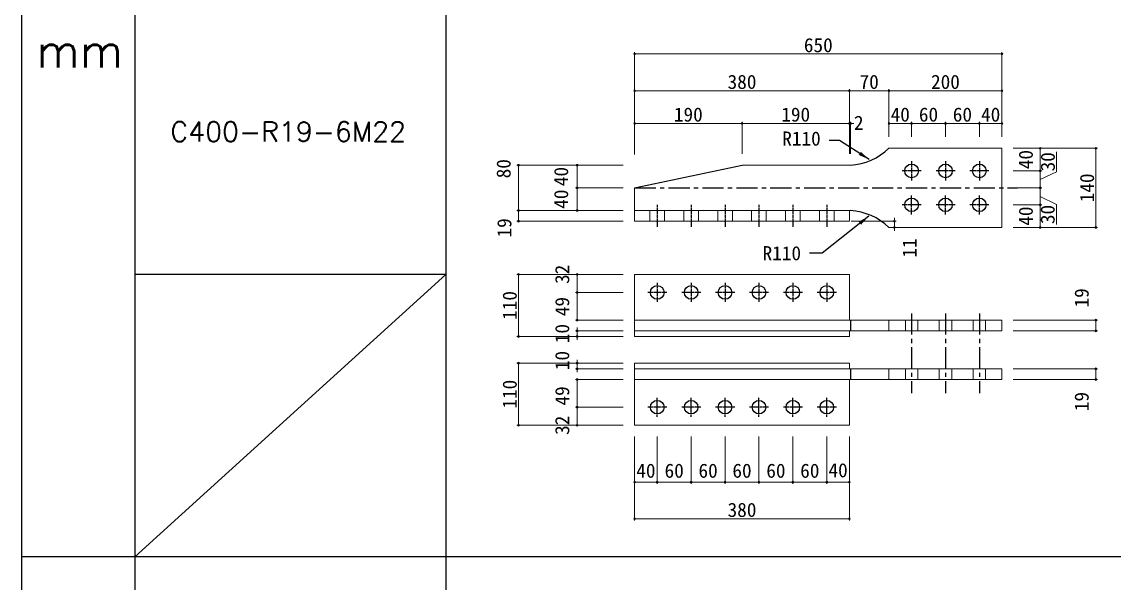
# Model space of a CAD drawing. Header units: millimetres. Extents: x 1755271 to 1764314, y -179109 to -173084.
# Drawn here: x 1758408 to 1760340, y -175968 to -174976 of the extents above; entities that cross this region are included whole.
import ezdxf

# ---------------------------------------------------------------- set-up
doc = ezdxf.new("R2010")
doc.units = ezdxf.units.MM
doc.header["$LTSCALE"] = 3
doc.linetypes.add('CENTER', pattern=[2, 1.25, -0.25, 0.25, -0.25])
doc.layers.get('DEFPOINTS').update_dxf_attribs({"color": 250})
doc.layers.add('01', color=7, linetype='Continuous')
doc.styles.add('KANJI', font='txt.shx', dxfattribs={"bigfont": 'extfont2.shx'})
doc.styles.get("Standard").update_dxf_attribs({"font": 'msgothic.ttc'})
doc.dimstyles.new('コピー ～ 一般寸法-小さめ', dxfattribs={"dimtxt": 25, "dimasz": 3, "dimexe": 3, "dimexo": 3, "dimgap": 3, "dimtad": 1, "dimtxsty": 'Standard', "dimblk": 'ORIGIN', "dimcen": 0, "dimclrd": 256, "dimclre": 256, "dimclrt": 256, "dimadec": 0, "dimazin": 0, "dimtfac": 1, "dimtmove": 1, "dimatfit": 2, "dimfxl": 1, "dimtolj": 2, "dimlwd": 5, "dimlwe": 5, "dimarcsym": 0})
doc.dimstyles.new('コピー(2) - Standard', dxfattribs={"dimtxt": 25, "dimasz": 20, "dimexe": 0.18, "dimexo": 0.0625, "dimgap": 15, "dimtad": 1, "dimdec": 0, "dimzin": 0, "dimdsep": 46, "dimtxsty": 'Standard', "dimblk": 'DOTSMALL', "dimcen": 0.09, "dimadec": 0, "dimazin": 0, "dimtfac": 1, "dimtdec": 0, "dimtofl": 0, "dimtmove": 0, "dimatfit": 3, "dimfxl": 1, "dimtolj": 1, "dimtzin": 0, "dimarcsym": 0})
doc.dimstyles.new('一般寸法-小さめ', dxfattribs={"dimtxt": 25, "dimasz": 3, "dimexe": 3, "dimexo": 3, "dimgap": 3, "dimtad": 1, "dimtxsty": 'Standard', "dimblk": 'ORIGIN', "dimcen": 0, "dimclrd": 256, "dimclre": 256, "dimclrt": 256, "dimadec": 0, "dimazin": 0, "dimtfac": 1, "dimtmove": 2, "dimatfit": 2, "dimfxl": 1, "dimtolj": 2, "dimlwd": 5, "dimlwe": 5, "dimarcsym": 0})

# ---------------------------------------------------------------- blocks, each defined once
blk = doc.blocks.new('_Origin')
at = {"color": 0, "linetype": 'ByBlock', "lineweight": -2}
blk.add_line((0, 0), (-1, 0), dxfattribs=at)
blk.add_circle((0, 0), 0.5, dxfattribs=at)
blk = doc.blocks.new('*D275')
at = {"layer": '01', "lineweight": 5}
for p, q in [((1759491.9, -175209.2), (1759491.9, -175094.4)), ((1759494.9, -175097.4), (1759868.9, -175097.4)), ((1759871.9, -175209.2), (1759871.9, -175094.4))]:
    blk.add_line(p, q, dxfattribs=at)
at = {"layer": 'DEFPOINTS', "color": 0}
for p in [(1759871.9, -175097.4), (1759491.9, -175229.2), (1759871.9, -175229.2)]:
    blk.add_point(p, dxfattribs=at)
at = {"layer": '01', "lineweight": 5, "xscale": 3, "yscale": 3, "zscale": 3, "rotation": 180}
blk.add_blockref('_Origin', (1759491.9, -175097.4), dxfattribs=at)
at = {"layer": '01', "lineweight": 5, "xscale": 3, "yscale": 3, "zscale": 3}
blk.add_blockref('_Origin', (1759871.9, -175097.4), dxfattribs=at)
at = {"layer": '01', "insert": (1759681.9, -175081.9), "char_height": 25, "attachment_point": 5}
blk.add_mtext('\\A2;380', dxfattribs=at)
blk = doc.blocks.new('*D276')
at = {"layer": '01', "lineweight": 5}
for p, q in [((1759771.9, -175709.2), (1759771.9, -175792.7)), ((1759831.9, -175709.2), (1759831.9, -175792.7)), ((1759774.9, -175789.7), (1759828.9, -175789.7))]:
    blk.add_line(p, q, dxfattribs=at)
at = {"layer": 'DEFPOINTS', "color": 0}
for p in [(1759771.9, -175689.2), (1759831.9, -175689.2), (1759831.9, -175789.7)]:
    blk.add_point(p, dxfattribs=at)
at = {"layer": '01', "lineweight": 5, "xscale": 3, "yscale": 3, "zscale": 3, "rotation": 180}
blk.add_blockref('_Origin', (1759771.9, -175789.7), dxfattribs=at)
at = {"layer": '01', "lineweight": 5, "xscale": 3, "yscale": 3, "zscale": 3}
blk.add_blockref('_Origin', (1759831.9, -175789.7), dxfattribs=at)
at = {"layer": '01', "insert": (1759801.9, -175769.7), "char_height": 25, "attachment_point": 5}
blk.add_mtext('\\A2;60', dxfattribs=at)
blk = doc.blocks.new('*D277')
at = {"layer": '01', "lineweight": 5}
for p, q in [((1759871.9, -175209.2), (1759871.9, -175094.4)), ((1759938.9, -175097.4), (1759874.9, -175097.4)), ((1759941.9, -175177.7), (1759941.9, -175094.4))]:
    blk.add_line(p, q, dxfattribs=at)
at = {"layer": 'DEFPOINTS', "color": 0}
for p in [(1759871.9, -175097.4), (1759941.9, -175197.7), (1759871.9, -175229.2)]:
    blk.add_point(p, dxfattribs=at)
at = {"layer": '01', "lineweight": 5, "xscale": 3, "yscale": 3, "zscale": 3, "rotation": 180}
blk.add_blockref('_Origin', (1759871.9, -175097.4), dxfattribs=at)
at = {"layer": '01', "lineweight": 5, "xscale": 3, "yscale": 3, "zscale": 3}
blk.add_blockref('_Origin', (1759941.9, -175097.4), dxfattribs=at)
at = {"layer": '01', "insert": (1759906.9, -175081.9), "char_height": 25, "attachment_point": 5}
blk.add_mtext('\\A2;70', dxfattribs=at)
blk = doc.blocks.new('*D306')
at = {"layer": '01', "lineweight": 5}
for p, q in [((1760161.9, -175503.2), (1760311, -175503.2)), ((1760308, -175519.2), (1760308, -175506.2)), ((1760161.9, -175522.2), (1760311, -175522.2))]:
    blk.add_line(p, q, dxfattribs=at)
at = {"layer": 'DEFPOINTS', "color": 0}
for p in [(1760141.9, -175503.2), (1760308, -175503.2), (1760141.9, -175522.2)]:
    blk.add_point(p, dxfattribs=at)
at = {"layer": '01', "lineweight": 5, "xscale": 3, "yscale": 3, "zscale": 3}
for p, rotation in [((1760308, -175503.2), 90), ((1760308, -175522.2), 270)]:
    blk.add_blockref('_Origin', p, dxfattribs=dict(at, rotation=rotation))
at = {"layer": '01', "insert": (1760283, -175463.8), "char_height": 25, "attachment_point": 5, "rotation": 90}
blk.add_mtext('\\A2;19', dxfattribs=at)
blk = doc.blocks.new('*D278')
at = {"layer": '01', "lineweight": 5}
for p, q in [((1759531.9, -175709.2), (1759531.9, -175792.7)), ((1759591.9, -175709.2), (1759591.9, -175792.7)), ((1759588.9, -175789.7), (1759534.9, -175789.7))]:
    blk.add_line(p, q, dxfattribs=at)
at = {"layer": 'DEFPOINTS', "color": 0}
for p in [(1759531.9, -175689.2), (1759591.9, -175689.2), (1759531.9, -175789.7)]:
    blk.add_point(p, dxfattribs=at)
at = {"layer": '01', "lineweight": 5, "xscale": 3, "yscale": 3, "zscale": 3, "rotation": 180}
blk.add_blockref('_Origin', (1759531.9, -175789.7), dxfattribs=at)
at = {"layer": '01', "lineweight": 5, "xscale": 3, "yscale": 3, "zscale": 3}
blk.add_blockref('_Origin', (1759591.9, -175789.7), dxfattribs=at)
at = {"layer": '01', "insert": (1759561.9, -175769.7), "char_height": 25, "attachment_point": 5}
blk.add_mtext('\\A2;60', dxfattribs=at)
blk = doc.blocks.new('*D307')
at = {"layer": '01', "lineweight": 5}
for p, q in [((1759491.9, -175709.2), (1759491.9, -175857.5)), ((1759871.9, -175709.2), (1759871.9, -175857.5)), ((1759494.9, -175854.5), (1759868.9, -175854.5))]:
    blk.add_line(p, q, dxfattribs=at)
at = {"layer": 'DEFPOINTS', "color": 0}
for p in [(1759491.9, -175689.2), (1759871.9, -175689.2), (1759871.9, -175854.5)]:
    blk.add_point(p, dxfattribs=at)
at = {"layer": '01', "lineweight": 5, "xscale": 3, "yscale": 3, "zscale": 3, "rotation": 180}
blk.add_blockref('_Origin', (1759491.9, -175854.5), dxfattribs=at)
at = {"layer": '01', "lineweight": 5, "xscale": 3, "yscale": 3, "zscale": 3}
blk.add_blockref('_Origin', (1759871.9, -175854.5), dxfattribs=at)
at = {"layer": '01', "insert": (1759681.9, -175839), "char_height": 25, "attachment_point": 5}
blk.add_mtext('\\A2;380', dxfattribs=at)
blk = doc.blocks.new('*D279')
at = {"layer": '01', "lineweight": 5}
for p, q in [((1759711.9, -175709.2), (1759711.9, -175792.7)), ((1759771.9, -175709.2), (1759771.9, -175792.7)), ((1759768.9, -175789.7), (1759714.9, -175789.7))]:
    blk.add_line(p, q, dxfattribs=at)
at = {"layer": 'DEFPOINTS', "color": 0}
for p in [(1759711.9, -175689.2), (1759771.9, -175689.2), (1759711.9, -175789.7)]:
    blk.add_point(p, dxfattribs=at)
at = {"layer": '01', "lineweight": 5, "xscale": 3, "yscale": 3, "zscale": 3, "rotation": 180}
blk.add_blockref('_Origin', (1759711.9, -175789.7), dxfattribs=at)
at = {"layer": '01', "lineweight": 5, "xscale": 3, "yscale": 3, "zscale": 3}
blk.add_blockref('_Origin', (1759771.9, -175789.7), dxfattribs=at)
at = {"layer": '01', "insert": (1759741.9, -175769.7), "char_height": 25, "attachment_point": 5}
blk.add_mtext('\\A2;60', dxfattribs=at)
blk = doc.blocks.new('*D280')
at = {"layer": '01', "lineweight": 5}
for p, q in [((1759651.9, -175709.2), (1759651.9, -175792.7)), ((1759711.9, -175709.2), (1759711.9, -175792.7)), ((1759708.9, -175789.7), (1759654.9, -175789.7))]:
    blk.add_line(p, q, dxfattribs=at)
at = {"layer": 'DEFPOINTS', "color": 0}
for p in [(1759651.9, -175689.2), (1759711.9, -175689.2), (1759651.9, -175789.7)]:
    blk.add_point(p, dxfattribs=at)
at = {"layer": '01', "lineweight": 5, "xscale": 3, "yscale": 3, "zscale": 3, "rotation": 180}
blk.add_blockref('_Origin', (1759651.9, -175789.7), dxfattribs=at)
at = {"layer": '01', "lineweight": 5, "xscale": 3, "yscale": 3, "zscale": 3}
blk.add_blockref('_Origin', (1759711.9, -175789.7), dxfattribs=at)
at = {"layer": '01', "insert": (1759681.9, -175769.7), "char_height": 25, "attachment_point": 5}
blk.add_mtext('\\A2;60', dxfattribs=at)
blk = doc.blocks.new('*D308')
at = {"layer": '01', "lineweight": 5}
for p, q in [((1759471.9, -175422.2), (1759283.5, -175422.2)), ((1759286.5, -175529.2), (1759286.5, -175425.2)), ((1759471.9, -175532.2), (1759283.5, -175532.2))]:
    blk.add_line(p, q, dxfattribs=at)
at = {"layer": 'DEFPOINTS', "color": 0}
for p in [(1759286.5, -175422.2), (1759491.9, -175422.2), (1759491.9, -175532.2)]:
    blk.add_point(p, dxfattribs=at)
at = {"layer": '01', "lineweight": 5, "xscale": 3, "yscale": 3, "zscale": 3}
for p, rotation in [((1759286.5, -175422.2), 90), ((1759286.5, -175532.2), 270)]:
    blk.add_blockref('_Origin', p, dxfattribs=dict(at, rotation=rotation))
at = {"layer": '01', "insert": (1759271, -175477.2), "char_height": 25, "attachment_point": 5, "rotation": 90}
blk.add_mtext('\\A2;110', dxfattribs=at)
blk = doc.blocks.new('*D281')
at = {"layer": '01', "lineweight": 5}
for p, q in [((1760161.9, -175589.2), (1760311, -175589.2)), ((1760308, -175605.2), (1760308, -175592.2)), ((1760161.9, -175608.2), (1760311, -175608.2))]:
    blk.add_line(p, q, dxfattribs=at)
at = {"layer": 'DEFPOINTS', "color": 0}
for p in [(1760141.9, -175589.2), (1760308, -175589.2), (1760141.9, -175608.2)]:
    blk.add_point(p, dxfattribs=at)
at = {"layer": '01', "lineweight": 5, "xscale": 3, "yscale": 3, "zscale": 3}
for p, rotation in [((1760308, -175589.2), 90), ((1760308, -175608.2), 270)]:
    blk.add_blockref('_Origin', p, dxfattribs=dict(at, rotation=rotation))
at = {"layer": '01', "insert": (1760283, -175647.2), "char_height": 25, "attachment_point": 5, "rotation": 90}
blk.add_mtext('\\A2;19', dxfattribs=at)
blk = doc.blocks.new('*D282')
at = {"layer": '01', "lineweight": 5}
for p, q in [((1760161.9, -175199.2), (1760311, -175199.2)), ((1760308, -175336.2), (1760308, -175202.2)), ((1760161.9, -175339.2), (1760311, -175339.2))]:
    blk.add_line(p, q, dxfattribs=at)
at = {"layer": 'DEFPOINTS', "color": 0}
for p in [(1760141.9, -175199.2), (1760308, -175199.2), (1760141.9, -175339.2)]:
    blk.add_point(p, dxfattribs=at)
at = {"layer": '01', "lineweight": 5, "xscale": 3, "yscale": 3, "zscale": 3}
for p, rotation in [((1760308, -175199.2), 90), ((1760308, -175339.2), 270)]:
    blk.add_blockref('_Origin', p, dxfattribs=dict(at, rotation=rotation))
at = {"layer": '01', "insert": (1760292.5, -175269.2), "char_height": 25, "attachment_point": 5, "rotation": 90}
blk.add_mtext('\\A2;140', dxfattribs=at)
blk = doc.blocks.new('*D283')
at = {"layer": '01', "lineweight": 5}
for p, q in [((1759471.9, -175522.2), (1759387.1, -175522.2)), ((1759390.1, -175519.2), (1759390.1, -175516.2)), ((1759390.1, -175532.2), (1759390.1, -175522.2)), ((1759471.9, -175532.2), (1759387.1, -175532.2)), ((1759390.1, -175535.2), (1759390.1, -175538.2))]:
    blk.add_line(p, q, dxfattribs=at)
at = {"layer": 'DEFPOINTS', "color": 0}
for p in [(1759390.1, -175522.2), (1759491.9, -175522.2), (1759491.9, -175532.2)]:
    blk.add_point(p, dxfattribs=at)
at = {"layer": '01', "lineweight": 5, "xscale": 3, "yscale": 3, "zscale": 3}
for p, rotation in [((1759390.1, -175522.2), 270), ((1759390.1, -175532.2), 90)]:
    blk.add_blockref('_Origin', p, dxfattribs=dict(at, rotation=rotation))
at = {"layer": '01', "insert": (1759363.9, -175527), "char_height": 25, "attachment_point": 5, "rotation": 90}
blk.add_mtext('\\A2;10', dxfattribs=at)
blk = doc.blocks.new('*D284')
at = {"layer": '01', "lineweight": 5}
for p, q in [((1759471.9, -175229.2), (1759283.5, -175229.2)), ((1759286.5, -175306.2), (1759286.5, -175232.2)), ((1759471.9, -175309.2), (1759283.5, -175309.2))]:
    blk.add_line(p, q, dxfattribs=at)
at = {"layer": 'DEFPOINTS', "color": 0}
for p in [(1759286.5, -175229.2), (1759491.9, -175229.2), (1759491.9, -175309.2)]:
    blk.add_point(p, dxfattribs=at)
at = {"layer": '01', "lineweight": 5, "xscale": 3, "yscale": 3, "zscale": 3}
for p, rotation in [((1759286.5, -175229.2), 90), ((1759286.5, -175309.2), 270)]:
    blk.add_blockref('_Origin', p, dxfattribs=dict(at, rotation=rotation))
at = {"layer": '01', "insert": (1759260.2, -175235.3), "char_height": 25, "attachment_point": 5, "rotation": 90}
blk.add_mtext('\\A2;80', dxfattribs=at)
blk = doc.blocks.new('*D285')
at = {"layer": '01', "lineweight": 5}
for p, q in [((1759471.9, -175422.2), (1759387.1, -175422.2)), ((1759390.1, -175451.2), (1759390.1, -175425.2)), ((1759471.9, -175454.2), (1759387.1, -175454.2))]:
    blk.add_line(p, q, dxfattribs=at)
at = {"layer": 'DEFPOINTS', "color": 0}
for p in [(1759390.1, -175422.2), (1759491.9, -175422.2), (1759491.9, -175454.2)]:
    blk.add_point(p, dxfattribs=at)
at = {"layer": '01', "lineweight": 5, "xscale": 3, "yscale": 3, "zscale": 3}
for p, rotation in [((1759390.1, -175422.2), 90), ((1759390.1, -175454.2), 270)]:
    blk.add_blockref('_Origin', p, dxfattribs=dict(at, rotation=rotation))
at = {"layer": '01', "insert": (1759363.9, -175422.2), "char_height": 25, "attachment_point": 5, "rotation": 90}
blk.add_mtext('\\A2;32', dxfattribs=at)
blk = doc.blocks.new('*D309')
at = {"layer": '01', "lineweight": 5}
for p, q in [((1759471.9, -175309.2), (1759283.5, -175309.2)), ((1759286.5, -175325.2), (1759286.5, -175312.2)), ((1759471.9, -175328.2), (1759283.5, -175328.2))]:
    blk.add_line(p, q, dxfattribs=at)
at = {"layer": 'DEFPOINTS', "color": 0}
for p in [(1759286.5, -175309.2), (1759491.9, -175309.2), (1759491.9, -175328.2)]:
    blk.add_point(p, dxfattribs=at)
at = {"layer": '01', "lineweight": 5, "xscale": 3, "yscale": 3, "zscale": 3}
for p, rotation in [((1759286.5, -175309.2), 90), ((1759286.5, -175328.2), 270)]:
    blk.add_blockref('_Origin', p, dxfattribs=dict(at, rotation=rotation))
at = {"layer": '01', "insert": (1759261.5, -175340), "char_height": 25, "attachment_point": 5, "rotation": 90}
blk.add_mtext('\\A2;19', dxfattribs=at)
blk = doc.blocks.new('*D310')
at = {"layer": '01', "lineweight": 5}
for p, q in [((1759941.9, -175177.7), (1759941.9, -175094.4)), ((1759944.9, -175097.4), (1760138.9, -175097.4)), ((1760141.9, -175179.2), (1760141.9, -175094.4))]:
    blk.add_line(p, q, dxfattribs=at)
at = {"layer": 'DEFPOINTS', "color": 0}
for p in [(1760141.9, -175097.4), (1759941.9, -175197.7), (1760141.9, -175199.2)]:
    blk.add_point(p, dxfattribs=at)
at = {"layer": '01', "lineweight": 5, "xscale": 3, "yscale": 3, "zscale": 3, "rotation": 180}
blk.add_blockref('_Origin', (1759941.9, -175097.4), dxfattribs=at)
at = {"layer": '01', "lineweight": 5, "xscale": 3, "yscale": 3, "zscale": 3}
blk.add_blockref('_Origin', (1760141.9, -175097.4), dxfattribs=at)
at = {"layer": '01', "insert": (1760041.9, -175081.9), "char_height": 25, "attachment_point": 5}
blk.add_mtext('\\A2;200', dxfattribs=at)
blk = doc.blocks.new('*D286')
at = {"layer": '01', "lineweight": 5}
for p, q in [((1760161.9, -175199.2), (1760212.6, -175199.2)), ((1760209.6, -175202.2), (1760209.6, -175236.2)), ((1760161.9, -175239.2), (1760212.6, -175239.2))]:
    blk.add_line(p, q, dxfattribs=at)
at = {"layer": 'DEFPOINTS', "color": 0}
for p in [(1760141.9, -175199.2), (1760141.9, -175239.2), (1760209.6, -175239.2)]:
    blk.add_point(p, dxfattribs=at)
at = {"layer": '01', "lineweight": 5, "xscale": 3, "yscale": 3, "zscale": 3}
for p, rotation in [((1760209.6, -175199.2), 90), ((1760209.6, -175239.2), 270)]:
    blk.add_blockref('_Origin', p, dxfattribs=dict(at, rotation=rotation))
at = {"layer": '01', "insert": (1760184.2, -175219.2), "char_height": 25, "attachment_point": 5, "rotation": 90}
blk.add_mtext('\\A2;40', dxfattribs=at)
blk = doc.blocks.new('*D287')
at = {"layer": '01', "lineweight": 5}
for p, q in [((1760161.9, -175299.2), (1760212.6, -175299.2)), ((1760209.6, -175302.2), (1760209.6, -175336.2)), ((1760161.9, -175339.2), (1760212.6, -175339.2))]:
    blk.add_line(p, q, dxfattribs=at)
at = {"layer": 'DEFPOINTS', "color": 0}
for p in [(1760141.9, -175299.2), (1760141.9, -175339.2), (1760209.6, -175339.2)]:
    blk.add_point(p, dxfattribs=at)
at = {"layer": '01', "lineweight": 5, "xscale": 3, "yscale": 3, "zscale": 3}
for p, rotation in [((1760209.6, -175299.2), 90), ((1760209.6, -175339.2), 270)]:
    blk.add_blockref('_Origin', p, dxfattribs=dict(at, rotation=rotation))
at = {"layer": '01', "insert": (1760184.2, -175319.2), "char_height": 25, "attachment_point": 5, "rotation": 90}
blk.add_mtext('\\A2;40', dxfattribs=at)
blk = doc.blocks.new('*D311')
at = {"layer": '01', "lineweight": 5}
for p, q in [((1759471.9, -175579.2), (1759283.5, -175579.2)), ((1759286.5, -175686.2), (1759286.5, -175582.2)), ((1759471.9, -175689.2), (1759283.5, -175689.2))]:
    blk.add_line(p, q, dxfattribs=at)
at = {"layer": 'DEFPOINTS', "color": 0}
for p in [(1759286.5, -175579.2), (1759491.9, -175579.2), (1759491.9, -175689.2)]:
    blk.add_point(p, dxfattribs=at)
at = {"layer": '01', "lineweight": 5, "xscale": 3, "yscale": 3, "zscale": 3}
for p, rotation in [((1759286.5, -175579.2), 90), ((1759286.5, -175689.2), 270)]:
    blk.add_blockref('_Origin', p, dxfattribs=dict(at, rotation=rotation))
at = {"layer": '01', "insert": (1759271, -175634.2), "char_height": 25, "attachment_point": 5, "rotation": 90}
blk.add_mtext('\\A2;110', dxfattribs=at)
blk = doc.blocks.new('*D288')
at = {"layer": '01', "lineweight": 5}
for p, q in [((1759471.9, -175579.2), (1759387.1, -175579.2)), ((1759390.1, -175576.2), (1759390.1, -175573.2)), ((1759390.1, -175589.2), (1759390.1, -175579.2)), ((1759471.9, -175589.2), (1759387.1, -175589.2)), ((1759390.1, -175592.2), (1759390.1, -175595.2))]:
    blk.add_line(p, q, dxfattribs=at)
at = {"layer": 'DEFPOINTS', "color": 0}
for p in [(1759390.1, -175579.2), (1759491.9, -175579.2), (1759491.9, -175589.2)]:
    blk.add_point(p, dxfattribs=at)
at = {"layer": '01', "lineweight": 5, "xscale": 3, "yscale": 3, "zscale": 3}
for p, rotation in [((1759390.1, -175579.2), 270), ((1759390.1, -175589.2), 90)]:
    blk.add_blockref('_Origin', p, dxfattribs=dict(at, rotation=rotation))
at = {"layer": '01', "insert": (1759363.9, -175574.7), "char_height": 25, "attachment_point": 5, "rotation": 90}
blk.add_mtext('\\A2;10', dxfattribs=at)
blk = doc.blocks.new('*D289')
at = {"layer": '01', "lineweight": 5}
for p, q in [((1759471.9, -175657.2), (1759387.1, -175657.2)), ((1759390.1, -175660.2), (1759390.1, -175686.2)), ((1759471.9, -175689.2), (1759387.1, -175689.2))]:
    blk.add_line(p, q, dxfattribs=at)
at = {"layer": 'DEFPOINTS', "color": 0}
for p in [(1759491.9, -175657.2), (1759390.1, -175689.2), (1759491.9, -175689.2)]:
    blk.add_point(p, dxfattribs=at)
at = {"layer": '01', "lineweight": 5, "xscale": 3, "yscale": 3, "zscale": 3}
for p, rotation in [((1759390.1, -175657.2), 90), ((1759390.1, -175689.2), 270)]:
    blk.add_blockref('_Origin', p, dxfattribs=dict(at, rotation=rotation))
at = {"layer": '01', "insert": (1759363.9, -175689.2), "char_height": 25, "attachment_point": 5, "rotation": 90}
blk.add_mtext('\\A2;32', dxfattribs=at)
blk = doc.blocks.new('*D290')
at = {"layer": '01', "lineweight": 5}
for p, q in [((1759591.9, -175709.2), (1759591.9, -175792.7)), ((1759651.9, -175709.2), (1759651.9, -175792.7)), ((1759648.9, -175789.7), (1759594.9, -175789.7))]:
    blk.add_line(p, q, dxfattribs=at)
at = {"layer": 'DEFPOINTS', "color": 0}
for p in [(1759591.9, -175689.2), (1759651.9, -175689.2), (1759591.9, -175789.7)]:
    blk.add_point(p, dxfattribs=at)
at = {"layer": '01', "lineweight": 5, "xscale": 3, "yscale": 3, "zscale": 3, "rotation": 180}
blk.add_blockref('_Origin', (1759591.9, -175789.7), dxfattribs=at)
at = {"layer": '01', "lineweight": 5, "xscale": 3, "yscale": 3, "zscale": 3}
blk.add_blockref('_Origin', (1759651.9, -175789.7), dxfattribs=at)
at = {"layer": '01', "insert": (1759621.9, -175769.7), "char_height": 25, "attachment_point": 5}
blk.add_mtext('\\A2;60', dxfattribs=at)
blk = doc.blocks.new('*D291')
at = {"layer": '01', "lineweight": 5}
for p, q in [((1759491.9, -175709.2), (1759491.9, -175792.7)), ((1759531.9, -175709.2), (1759531.9, -175792.7)), ((1759528.9, -175789.7), (1759494.9, -175789.7))]:
    blk.add_line(p, q, dxfattribs=at)
at = {"layer": 'DEFPOINTS', "color": 0}
for p in [(1759491.9, -175689.2), (1759531.9, -175689.2), (1759491.9, -175789.7)]:
    blk.add_point(p, dxfattribs=at)
at = {"layer": '01', "lineweight": 5, "xscale": 3, "yscale": 3, "zscale": 3, "rotation": 180}
blk.add_blockref('_Origin', (1759491.9, -175789.7), dxfattribs=at)
at = {"layer": '01', "lineweight": 5, "xscale": 3, "yscale": 3, "zscale": 3}
blk.add_blockref('_Origin', (1759531.9, -175789.7), dxfattribs=at)
at = {"layer": '01', "insert": (1759511.9, -175769.7), "char_height": 25, "attachment_point": 5}
blk.add_mtext('\\A2;40', dxfattribs=at)
blk = doc.blocks.new('*D292')
at = {"layer": '01', "lineweight": 5}
for p, q in [((1759831.9, -175709.2), (1759831.9, -175792.7)), ((1759871.9, -175709.2), (1759871.9, -175792.7)), ((1759868.9, -175789.7), (1759834.9, -175789.7))]:
    blk.add_line(p, q, dxfattribs=at)
at = {"layer": 'DEFPOINTS', "color": 0}
for p in [(1759831.9, -175689.2), (1759871.9, -175689.2), (1759831.9, -175789.7)]:
    blk.add_point(p, dxfattribs=at)
at = {"layer": '01', "lineweight": 5, "xscale": 3, "yscale": 3, "zscale": 3, "rotation": 180}
blk.add_blockref('_Origin', (1759831.9, -175789.7), dxfattribs=at)
at = {"layer": '01', "lineweight": 5, "xscale": 3, "yscale": 3, "zscale": 3}
blk.add_blockref('_Origin', (1759871.9, -175789.7), dxfattribs=at)
at = {"layer": '01', "insert": (1759851.9, -175768.9), "char_height": 25, "attachment_point": 5}
blk.add_mtext('\\A2;40', dxfattribs=at)
blk = doc.blocks.new('*D293')
at = {"layer": '01', "lineweight": 5}
for p, q in [((1759471.9, -175269.2), (1759387.1, -175269.2)), ((1759390.1, -175306.2), (1759390.1, -175272.2)), ((1759471.9, -175309.2), (1759387.1, -175309.2))]:
    blk.add_line(p, q, dxfattribs=at)
at = {"layer": 'DEFPOINTS', "color": 0}
for p in [(1759390.1, -175269.2), (1759491.9, -175269.2), (1759491.9, -175309.2)]:
    blk.add_point(p, dxfattribs=at)
at = {"layer": '01', "lineweight": 5, "xscale": 3, "yscale": 3, "zscale": 3}
for p, rotation in [((1759390.1, -175269.2), 90), ((1759390.1, -175309.2), 270)]:
    blk.add_blockref('_Origin', p, dxfattribs=dict(at, rotation=rotation))
at = {"layer": '01', "insert": (1759362, -175289.2), "char_height": 25, "attachment_point": 5, "rotation": 90}
blk.add_mtext('\\A2;40', dxfattribs=at)
blk = doc.blocks.new('*D294')
at = {"layer": '01', "lineweight": 5}
for p, q in [((1759471.9, -175229.2), (1759387.1, -175229.2)), ((1759390.1, -175266.2), (1759390.1, -175232.2)), ((1759471.9, -175269.2), (1759387.1, -175269.2))]:
    blk.add_line(p, q, dxfattribs=at)
at = {"layer": 'DEFPOINTS', "color": 0}
for p in [(1759390.1, -175229.2), (1759491.9, -175229.2), (1759491.9, -175269.2)]:
    blk.add_point(p, dxfattribs=at)
at = {"layer": '01', "lineweight": 5, "xscale": 3, "yscale": 3, "zscale": 3}
for p, rotation in [((1759390.1, -175229.2), 90), ((1759390.1, -175269.2), 270)]:
    blk.add_blockref('_Origin', p, dxfattribs=dict(at, rotation=rotation))
at = {"layer": '01', "insert": (1759362, -175249.2), "char_height": 25, "attachment_point": 5, "rotation": 90}
blk.add_mtext('\\A2;40', dxfattribs=at)
blk = doc.blocks.new('*D312')
at = {"layer": '01', "lineweight": 5}
for p, q in [((1759874.9, -175328.2), (1759954.5, -175328.2)), ((1759951.5, -175325.2), (1759951.5, -175322.2)), ((1759951.5, -175328.2), (1759951.5, -175339.2)), ((1759944.9, -175339.2), (1759954.5, -175339.2)), ((1759951.5, -175342.2), (1759951.5, -175345.2))]:
    blk.add_line(p, q, dxfattribs=at)
at = {"layer": 'DEFPOINTS', "color": 0}
for p in [(1759871.9, -175328.2), (1759941.9, -175339.2), (1759951.5, -175339.2)]:
    blk.add_point(p, dxfattribs=at)
at = {"layer": '01', "lineweight": 5, "xscale": 3, "yscale": 3, "zscale": 3}
for p, rotation in [((1759951.5, -175328.2), 270), ((1759951.5, -175339.2), 90)]:
    blk.add_blockref('_Origin', p, dxfattribs=dict(at, rotation=rotation))
at = {"layer": '01', "insert": (1759978.3, -175375.7), "char_height": 25, "attachment_point": 5, "rotation": 90}
blk.add_mtext('\\A2;11', dxfattribs=at)
blk = doc.blocks.new('*D295')
at = {"layer": '01', "lineweight": 5}
for p, q in [((1759471.9, -175608.2), (1759387.1, -175608.2)), ((1759390.1, -175611.2), (1759390.1, -175654.2)), ((1759471.9, -175657.2), (1759387.1, -175657.2))]:
    blk.add_line(p, q, dxfattribs=at)
at = {"layer": 'DEFPOINTS', "color": 0}
for p in [(1759491.9, -175608.2), (1759390.1, -175657.2), (1759491.9, -175657.2)]:
    blk.add_point(p, dxfattribs=at)
at = {"layer": '01', "lineweight": 5, "xscale": 3, "yscale": 3, "zscale": 3}
for p, rotation in [((1759390.1, -175608.2), 90), ((1759390.1, -175657.2), 270)]:
    blk.add_blockref('_Origin', p, dxfattribs=dict(at, rotation=rotation))
at = {"layer": '01', "insert": (1759363.9, -175637.2), "char_height": 25, "attachment_point": 5, "rotation": 90}
blk.add_mtext('\\A2;49', dxfattribs=at)
blk = doc.blocks.new('*D296')
at = {"layer": '01', "lineweight": 5}
for p, q in [((1759471.9, -175454.2), (1759387.1, -175454.2)), ((1759390.1, -175457.2), (1759390.1, -175500.2)), ((1759471.9, -175503.2), (1759387.1, -175503.2))]:
    blk.add_line(p, q, dxfattribs=at)
at = {"layer": 'DEFPOINTS', "color": 0}
for p in [(1759491.9, -175454.2), (1759390.1, -175503.2), (1759491.9, -175503.2)]:
    blk.add_point(p, dxfattribs=at)
at = {"layer": '01', "lineweight": 5, "xscale": 3, "yscale": 3, "zscale": 3}
for p, rotation in [((1759390.1, -175454.2), 90), ((1759390.1, -175503.2), 270)]:
    blk.add_blockref('_Origin', p, dxfattribs=dict(at, rotation=rotation))
at = {"layer": '01', "insert": (1759363.9, -175479.2), "char_height": 25, "attachment_point": 5, "rotation": 90}
blk.add_mtext('\\A2;49', dxfattribs=at)
blk = doc.blocks.new('*D297')
at = {"layer": '01', "lineweight": 5}
for p, q in [((1759491.9, -175210), (1759491.9, -175029.4)), ((1759494.9, -175032.4), (1760138.9, -175032.4)), ((1760141.9, -175177.7), (1760141.9, -175029.4))]:
    blk.add_line(p, q, dxfattribs=at)
at = {"layer": 'DEFPOINTS', "color": 0}
for p in [(1760141.9, -175032.4), (1760141.9, -175197.7), (1759491.9, -175230)]:
    blk.add_point(p, dxfattribs=at)
at = {"layer": '01', "lineweight": 5, "xscale": 3, "yscale": 3, "zscale": 3, "rotation": 180}
blk.add_blockref('_Origin', (1759491.9, -175032.4), dxfattribs=at)
at = {"layer": '01', "lineweight": 5, "xscale": 3, "yscale": 3, "zscale": 3}
blk.add_blockref('_Origin', (1760141.9, -175032.4), dxfattribs=at)
at = {"layer": '01', "insert": (1759816.9, -175016.9), "char_height": 25, "attachment_point": 5}
blk.add_mtext('\\A2;650', dxfattribs=at)
blk = doc.blocks.new('_DotSmall')
at = {"color": 0, "linetype": 'ByBlock', "const_width": 0.5}
blk.add_lwpolyline([(-0.0625, 0, 1), (0.0625, 0, 1)], format="xyb", close=True, dxfattribs=at)
blk = doc.blocks.new('*D298')
at = {"layer": '01', "lineweight": 5}
for p, q in [((1759491.9, -175209.2), (1759491.9, -175152.2)), ((1759494.9, -175155.2), (1759678.9, -175155.2)), ((1759681.9, -175209.2), (1759681.9, -175152.2))]:
    blk.add_line(p, q, dxfattribs=at)
at = {"layer": 'DEFPOINTS', "color": 0}
for p in [(1759681.9, -175155.2), (1759491.9, -175229.2), (1759681.9, -175229.2)]:
    blk.add_point(p, dxfattribs=at)
at = {"layer": '01', "lineweight": 5, "xscale": 3, "yscale": 3, "zscale": 3, "rotation": 180}
blk.add_blockref('_Origin', (1759491.9, -175155.2), dxfattribs=at)
at = {"layer": '01', "lineweight": 5, "xscale": 3, "yscale": 3, "zscale": 3}
blk.add_blockref('_Origin', (1759681.9, -175155.2), dxfattribs=at)
at = {"layer": '01', "insert": (1759586.9, -175139.7), "char_height": 25, "attachment_point": 5}
blk.add_mtext('\\A2;190', dxfattribs=at)
blk = doc.blocks.new('*D299')
at = {"layer": '01', "lineweight": 5}
for p, q in [((1759681.9, -175209.2), (1759681.9, -175152.2)), ((1759684.9, -175155.2), (1759868.9, -175155.2)), ((1759871.9, -175209.2), (1759871.9, -175152.2))]:
    blk.add_line(p, q, dxfattribs=at)
at = {"layer": 'DEFPOINTS', "color": 0}
for p in [(1759871.9, -175155.2), (1759681.9, -175229.2), (1759871.9, -175229.2)]:
    blk.add_point(p, dxfattribs=at)
at = {"layer": '01', "lineweight": 5, "xscale": 3, "yscale": 3, "zscale": 3, "rotation": 180}
blk.add_blockref('_Origin', (1759681.9, -175155.2), dxfattribs=at)
at = {"layer": '01', "lineweight": 5, "xscale": 3, "yscale": 3, "zscale": 3}
blk.add_blockref('_Origin', (1759871.9, -175155.2), dxfattribs=at)
at = {"layer": '01', "insert": (1759776.9, -175139.7), "char_height": 25, "attachment_point": 5}
blk.add_mtext('\\A2;190', dxfattribs=at)
blk = doc.blocks.new('*D300')
at = {"layer": '01', "lineweight": 5}
for p, q in [((1759941.9, -175179.2), (1759941.9, -175152.2)), ((1759944.9, -175155.2), (1759978.9, -175155.2)), ((1759981.9, -175179.2), (1759981.9, -175152.2))]:
    blk.add_line(p, q, dxfattribs=at)
at = {"layer": 'DEFPOINTS', "color": 0}
for p in [(1759981.9, -175155.2), (1759941.9, -175199.2), (1759981.9, -175199.2)]:
    blk.add_point(p, dxfattribs=at)
at = {"layer": '01', "lineweight": 5, "xscale": 3, "yscale": 3, "zscale": 3, "rotation": 180}
blk.add_blockref('_Origin', (1759941.9, -175155.2), dxfattribs=at)
at = {"layer": '01', "lineweight": 5, "xscale": 3, "yscale": 3, "zscale": 3}
blk.add_blockref('_Origin', (1759981.9, -175155.2), dxfattribs=at)
at = {"layer": '01', "insert": (1759961.9, -175139.7), "char_height": 25, "attachment_point": 5}
blk.add_mtext('\\A2;40', dxfattribs=at)
blk = doc.blocks.new('*D301')
at = {"layer": '01', "lineweight": 5}
for p, q in [((1760041.9, -175179.2), (1760041.9, -175152.2)), ((1760044.9, -175155.2), (1760098.9, -175155.2)), ((1760101.9, -175179.2), (1760101.9, -175152.2))]:
    blk.add_line(p, q, dxfattribs=at)
at = {"layer": 'DEFPOINTS', "color": 0}
for p in [(1760101.9, -175155.2), (1760041.9, -175199.2), (1760101.9, -175199.2)]:
    blk.add_point(p, dxfattribs=at)
at = {"layer": '01', "lineweight": 5, "xscale": 3, "yscale": 3, "zscale": 3, "rotation": 180}
blk.add_blockref('_Origin', (1760041.9, -175155.2), dxfattribs=at)
at = {"layer": '01', "lineweight": 5, "xscale": 3, "yscale": 3, "zscale": 3}
blk.add_blockref('_Origin', (1760101.9, -175155.2), dxfattribs=at)
at = {"layer": '01', "insert": (1760071.9, -175139.7), "char_height": 25, "attachment_point": 5}
blk.add_mtext('\\A2;60', dxfattribs=at)
blk = doc.blocks.new('*D302')
at = {"layer": '01', "lineweight": 5}
for p, q in [((1759981.9, -175179.2), (1759981.9, -175152.2)), ((1759984.9, -175155.2), (1760038.9, -175155.2)), ((1760041.9, -175179.2), (1760041.9, -175152.2))]:
    blk.add_line(p, q, dxfattribs=at)
at = {"layer": 'DEFPOINTS', "color": 0}
for p in [(1760041.9, -175155.2), (1759981.9, -175199.2), (1760041.9, -175199.2)]:
    blk.add_point(p, dxfattribs=at)
at = {"layer": '01', "lineweight": 5, "xscale": 3, "yscale": 3, "zscale": 3, "rotation": 180}
blk.add_blockref('_Origin', (1759981.9, -175155.2), dxfattribs=at)
at = {"layer": '01', "lineweight": 5, "xscale": 3, "yscale": 3, "zscale": 3}
blk.add_blockref('_Origin', (1760041.9, -175155.2), dxfattribs=at)
at = {"layer": '01', "insert": (1760011.9, -175139.7), "char_height": 25, "attachment_point": 5}
blk.add_mtext('\\A2;60', dxfattribs=at)
blk = doc.blocks.new('*D303')
at = {"layer": '01', "lineweight": 5}
for p, q in [((1760101.9, -175179.2), (1760101.9, -175152.2)), ((1760104.9, -175155.2), (1760138.9, -175155.2)), ((1760141.9, -175179.2), (1760141.9, -175152.2))]:
    blk.add_line(p, q, dxfattribs=at)
at = {"layer": 'DEFPOINTS', "color": 0}
for p in [(1760141.9, -175155.2), (1760101.9, -175199.2), (1760141.9, -175199.2)]:
    blk.add_point(p, dxfattribs=at)
at = {"layer": '01', "lineweight": 5, "xscale": 3, "yscale": 3, "zscale": 3, "rotation": 180}
blk.add_blockref('_Origin', (1760101.9, -175155.2), dxfattribs=at)
at = {"layer": '01', "lineweight": 5, "xscale": 3, "yscale": 3, "zscale": 3}
blk.add_blockref('_Origin', (1760141.9, -175155.2), dxfattribs=at)
at = {"layer": '01', "insert": (1760121.9, -175139.7), "char_height": 25, "attachment_point": 5}
blk.add_mtext('\\A2;40', dxfattribs=at)
blk = doc.blocks.new('*D304')
at = {"layer": '01', "lineweight": 5}
for p, q in [((1760238.6, -175241), (1760238.6, -175205.2)), ((1760161.9, -175239.2), (1760212.6, -175239.2)), ((1760209.6, -175254.2), (1760238.6, -175241)), ((1760209.6, -175242.2), (1760209.6, -175266.2)), ((1760161.9, -175269.2), (1760212.6, -175269.2))]:
    blk.add_line(p, q, dxfattribs=at)
at = {"layer": 'DEFPOINTS', "color": 0}
for p in [(1760141.9, -175239.2), (1760141.9, -175269.2), (1760209.6, -175269.2)]:
    blk.add_point(p, dxfattribs=at)
at = {"layer": '01', "lineweight": 5, "xscale": 3, "yscale": 3, "zscale": 3}
for p, rotation in [((1760209.6, -175239.2), 90), ((1760209.6, -175269.2), 270)]:
    blk.add_blockref('_Origin', p, dxfattribs=dict(at, rotation=rotation))
at = {"layer": '01', "insert": (1760223.1, -175223.1), "char_height": 25, "attachment_point": 5, "rotation": 90}
blk.add_mtext('\\A2;30', dxfattribs=at)
blk = doc.blocks.new('*D305')
at = {"layer": '01', "lineweight": 5}
for p, q in [((1760161.9, -175269.2), (1760212.6, -175269.2)), ((1760209.6, -175272.2), (1760209.6, -175296.2)), ((1760209.6, -175284.2), (1760238.3, -175298.4)), ((1760238.3, -175298.4), (1760238.3, -175334.2)), ((1760161.9, -175299.2), (1760212.6, -175299.2))]:
    blk.add_line(p, q, dxfattribs=at)
at = {"layer": 'DEFPOINTS', "color": 0}
for p in [(1760141.9, -175269.2), (1760141.9, -175299.2), (1760209.6, -175299.2)]:
    blk.add_point(p, dxfattribs=at)
at = {"layer": '01', "lineweight": 5, "xscale": 3, "yscale": 3, "zscale": 3}
for p, rotation in [((1760209.6, -175269.2), 90), ((1760209.6, -175299.2), 270)]:
    blk.add_blockref('_Origin', p, dxfattribs=dict(at, rotation=rotation))
at = {"layer": '01', "insert": (1760222.8, -175316.3), "char_height": 25, "attachment_point": 5, "rotation": 90}
blk.add_mtext('\\A2;30', dxfattribs=at)
blk = doc.blocks.new('*D313')
at = {"layer": '01', "lineweight": 5}
for p, q in [((1759868.9, -175155.2), (1759865.9, -175155.2)), ((1759871.9, -175209.2), (1759871.9, -175152.2)), ((1759871.9, -175155.2), (1759873.9, -175155.2)), ((1759873.9, -175209.2), (1759873.9, -175152.2)), ((1759876.9, -175155.2), (1759879.9, -175155.2))]:
    blk.add_line(p, q, dxfattribs=at)
at = {"layer": 'DEFPOINTS', "color": 0}
for p in [(1759873.9, -175155.2), (1759871.9, -175229.2), (1759873.9, -175229.2)]:
    blk.add_point(p, dxfattribs=at)
at = {"layer": '01', "lineweight": 5, "xscale": 3, "yscale": 3, "zscale": 3}
blk.add_blockref('_Origin', (1759871.9, -175155.2), dxfattribs=at)
at = {"layer": '01', "lineweight": 5, "xscale": 3, "yscale": 3, "zscale": 3, "rotation": 180}
blk.add_blockref('_Origin', (1759873.9, -175155.2), dxfattribs=at)
at = {"layer": '01', "insert": (1759888.5, -175154.1), "char_height": 25, "attachment_point": 5}
blk.add_mtext('\\A2;2', dxfattribs=at)

msp = doc.modelspace()

# ---------------------------------------------------------------- linework, layer by layer
at = {"layer": '01', "color": 7}
for p, q in [((1758607.648, -173922.181), (1758607.648, -175922.181)), ((1759157.648, -173922.181), (1759157.648, -175922.181)), ((1759491.924, -175269.225), (1759681.924, -175229.225)), ((1758607.648, -175922.181), (1759157.648, -175422.181)), ((1760557.648, -175922.181), (1758407.648, -175922.181)), ((1760557.648, -175922.181), (1758407.648, -175922.181)), ((1758607.648, -175922.181), (1758607.648, -177922.181)), ((1759157.648, -175922.181), (1759157.648, -177922.181))]:
    msp.add_line(p, q, dxfattribs=at)
at = {"layer": '01', "color": 7, "lineweight": 18}
for p, q in [((1760141.924, -175199.225), (1759941.924, -175199.225)), ((1760141.924, -175339.225), (1760141.924, -175199.225)), ((1759873.924, -175229.225), (1759681.924, -175229.225)), ((1759491.924, -175269.225), (1759491.924, -175309.225)), ((1759491.924, -175309.225), (1759491.924, -175328.225)), ((1759873.924, -175309.225), (1759491.924, -175309.225)), ((1759518.924, -175328.225), (1759518.924, -175309.225)), ((1759544.924, -175328.225), (1759544.924, -175309.225)), ((1759578.924, -175328.225), (1759578.924, -175309.225)), ((1759604.924, -175328.225), (1759604.924, -175309.225)), ((1759638.924, -175328.225), (1759638.924, -175309.225)), ((1759664.924, -175328.225), (1759664.924, -175309.225)), ((1759698.924, -175328.225), (1759698.924, -175309.225)), ((1759724.924, -175328.225), (1759724.924, -175309.225)), ((1759758.924, -175328.225), (1759758.924, -175309.225)), ((1759784.924, -175328.225), (1759784.924, -175309.225)), ((1759818.924, -175328.225), (1759818.924, -175309.225)), ((1759844.924, -175328.225), (1759844.924, -175309.225)), ((1759871.924, -175328.225), (1759871.924, -175309.225)), ((1759491.924, -175328.225), (1759871.924, -175328.225)), ((1760141.924, -175339.225), (1759941.924, -175339.225)), ((1759491.924, -175532.181), (1759491.924, -175422.181)), ((1759491.924, -175422.181), (1759871.924, -175422.181)), ((1759871.924, -175422.181), (1759871.924, -175503.181)), ((1759491.924, -175503.181), (1760141.924, -175503.181)), ((1759941.924, -175522.181), (1759941.924, -175503.181)), ((1759970.924, -175522.181), (1759970.924, -175503.181)), ((1759992.924, -175522.181), (1759992.924, -175503.181)), ((1760030.924, -175522.181), (1760030.924, -175503.181)), ((1760052.924, -175522.181), (1760052.924, -175503.181)), ((1760090.924, -175522.181), (1760090.924, -175503.181)), ((1760112.924, -175522.181), (1760112.924, -175503.181)), ((1760141.924, -175522.181), (1760141.924, -175503.181)), ((1760141.924, -175522.181), (1759491.924, -175522.181)), ((1759871.924, -175522.181), (1759871.924, -175532.181)), ((1759871.924, -175532.181), (1759491.924, -175532.181)), ((1759491.924, -175579.181), (1759491.924, -175689.181)), ((1759871.924, -175579.181), (1759491.924, -175579.181)), ((1759871.924, -175589.181), (1759871.924, -175579.181)), ((1760141.924, -175589.181), (1759491.924, -175589.181)), ((1759941.924, -175589.181), (1759941.924, -175608.181)), ((1759970.924, -175589.181), (1759970.924, -175608.181)), ((1759992.924, -175589.181), (1759992.924, -175608.181)), ((1760030.924, -175589.181), (1760030.924, -175608.181)), ((1760052.924, -175589.181), (1760052.924, -175608.181)), ((1760090.924, -175589.181), (1760090.924, -175608.181)), ((1760112.924, -175589.181), (1760112.924, -175608.181)), ((1760141.924, -175589.181), (1760141.924, -175608.181)), ((1759491.924, -175608.181), (1760141.924, -175608.181)), ((1759871.924, -175689.181), (1759871.924, -175608.181)), ((1759491.924, -175689.181), (1759871.924, -175689.181))]:
    msp.add_line(p, q, dxfattribs=at)
at = {"layer": '01', "color": 7, "linetype": 'CENTER'}
for p, q in [((1759998.924, -175239.225), (1759964.924, -175239.225)), ((1759981.924, -175222.225), (1759981.924, -175256.225)), ((1760058.924, -175239.225), (1760024.924, -175239.225)), ((1760041.924, -175222.225), (1760041.924, -175256.225)), ((1760118.924, -175239.225), (1760084.924, -175239.225)), ((1760101.924, -175222.225), (1760101.924, -175256.225)), ((1759981.924, -175316.225), (1759981.924, -175282.225)), ((1760041.924, -175316.225), (1760041.924, -175282.225)), ((1760101.924, -175316.225), (1760101.924, -175282.225)), ((1759531.924, -175299.225), (1759531.924, -175338.225)), ((1759591.924, -175299.225), (1759591.924, -175338.225)), ((1759651.924, -175299.225), (1759651.924, -175338.225)), ((1759711.924, -175299.225), (1759711.924, -175338.225)), ((1759771.924, -175299.225), (1759771.924, -175338.225)), ((1759831.924, -175299.225), (1759831.924, -175338.225)), ((1759998.924, -175299.225), (1759964.924, -175299.225)), ((1760058.924, -175299.225), (1760024.924, -175299.225)), ((1760118.924, -175299.225), (1760084.924, -175299.225)), ((1759531.924, -175437.181), (1759531.924, -175471.181)), ((1759591.924, -175437.181), (1759591.924, -175471.181)), ((1759651.924, -175437.181), (1759651.924, -175471.181)), ((1759711.924, -175437.181), (1759711.924, -175471.181)), ((1759771.924, -175437.181), (1759771.924, -175471.181)), ((1759831.924, -175437.181), (1759831.924, -175471.181)), ((1759548.924, -175454.181), (1759514.924, -175454.181)), ((1759608.924, -175454.181), (1759574.924, -175454.181)), ((1759668.924, -175454.181), (1759634.924, -175454.181)), ((1759728.924, -175454.181), (1759694.924, -175454.181)), ((1759788.924, -175454.181), (1759754.924, -175454.181)), ((1759848.924, -175454.181), (1759814.924, -175454.181)), ((1759531.924, -175674.181), (1759531.924, -175640.181)), ((1759591.924, -175674.181), (1759591.924, -175640.181)), ((1759651.924, -175674.181), (1759651.924, -175640.181)), ((1759711.924, -175674.181), (1759711.924, -175640.181)), ((1759771.924, -175674.181), (1759771.924, -175640.181)), ((1759831.924, -175674.181), (1759831.924, -175640.181)), ((1759548.924, -175657.181), (1759514.924, -175657.181)), ((1759608.924, -175657.181), (1759574.924, -175657.181)), ((1759668.924, -175657.181), (1759634.924, -175657.181)), ((1759728.924, -175657.181), (1759694.924, -175657.181)), ((1759788.924, -175657.181), (1759754.924, -175657.181)), ((1759848.924, -175657.181), (1759814.924, -175657.181))]:
    msp.add_line(p, q, dxfattribs=at)
at = {"layer": '01', "color": 7, "linetype": 'CENTER', "ltscale": 10}
for p, q in [((1759491.924, -175269.225), (1760169.577, -175269.225)), ((1759981.924, -175491.181), (1759981.924, -175632.181)), ((1760041.924, -175491.181), (1760041.924, -175632.181)), ((1760101.924, -175491.181), (1760101.924, -175632.181))]:
    msp.add_line(p, q, dxfattribs=at)
at = {"layer": '01', "color": 7, "ltscale": 2}
for p, q in [((1759873.924, -175503.181), (1759873.924, -175522.181)), ((1759873.924, -175589.181), (1759873.924, -175608.181))]:
    msp.add_line(p, q, dxfattribs=at)
at = {"layer": '01', "color": 7}
for points in [[(1758407.648, -175922.181), (1758407.648, -173922.181)], [(1759157.648, -175422.181), (1758607.648, -175422.181)], [(1758407.648, -177922.181), (1758407.648, -175922.181)]]:
    msp.add_lwpolyline(points, dxfattribs=at)
for centre in [(1759981.924, -175239.225), (1760041.924, -175239.225), (1760101.924, -175239.225), (1759981.924, -175299.225), (1760041.924, -175299.225), (1760101.924, -175299.225), (1759531.924, -175454.181), (1759591.924, -175454.181), (1759651.924, -175454.181), (1759711.924, -175454.181), (1759771.924, -175454.181), (1759831.924, -175454.181), (1759531.924, -175657.181), (1759591.924, -175657.181), (1759651.924, -175657.181), (1759711.924, -175657.181), (1759771.924, -175657.181), (1759831.924, -175657.181)]:
    msp.add_circle(centre, 12, dxfattribs=at)
at = {"layer": '01', "color": 7, "ltscale": 2}
for centre, start, end in [((1759866.134, -175119.501), 274.060941, 313.550946), ((1759866.134, -175418.948), 46.449054, 85.939059)]:
    msp.add_arc(centre, 110, start, end, dxfattribs=at)

# ---------------------------------------------------------------- texts
at = {"layer": '01', "color": 7, "width": 905.5961, "attachment_point": 1, "style": 'KANJI'}
for s, insert, char_height in [('mm', (1758433.077, -174996.233), 60), ('C400-R19-6M22', (1758670.444, -175152.231), 35)]:
    msp.add_mtext(s, dxfattribs=dict(at, insert=insert, char_height=char_height))
at = {"layer": '01', "color": 7, "char_height": 25, "width": 98.97993}
for s, insert, attachment_point in [('\\A1;R110', (1759821.143, -175194.899), 9), ('R110', (1759786.384, -175372.297), 3)]:
    msp.add_mtext(s, dxfattribs=dict(at, insert=insert, attachment_point=attachment_point))

# ---------------------------------------------------------------- dimensions: what is measured, and where the dimension line sits
at = {"layer": '01', "color": 7}
for base, p1, p2, picture, middle in [((1760141.924, -175032.43), (1759491.924, -175229.969), (1760141.924, -175197.725), '*D297', (1759816.924, -175016.93)), ((1759871.924, -175097.43), (1759491.924, -175229.225), (1759871.924, -175229.225), '*D275', (1759681.924, -175081.93)), ((1759871.924, -175097.43), (1759941.924, -175197.725), (1759871.924, -175229.225), '*D277', (1759906.924, -175081.93)), ((1760141.924, -175097.43), (1759941.924, -175197.725), (1760141.924, -175199.225), '*D310', (1760041.924, -175081.93)), ((1759681.924, -175155.202), (1759491.924, -175229.225), (1759681.924, -175229.225), '*D298', (1759586.924, -175139.702)), ((1759871.924, -175155.202), (1759681.924, -175229.225), (1759871.924, -175229.225), '*D299', (1759776.924, -175139.702)), ((1759981.924, -175155.202), (1759941.924, -175199.225), (1759981.924, -175199.225), '*D300', (1759961.924, -175139.702)), ((1760041.924, -175155.202), (1759981.924, -175199.225), (1760041.924, -175199.225), '*D302', (1760011.924, -175139.702)), ((1760101.924, -175155.202), (1760041.924, -175199.225), (1760101.924, -175199.225), '*D301', (1760071.924, -175139.702)), ((1760141.924, -175155.202), (1760101.924, -175199.225), (1760141.924, -175199.225), '*D303', (1760121.924, -175139.702)), ((1759871.924, -175854.538), (1759491.924, -175689.181), (1759871.924, -175689.181), '*D307', (1759681.924, -175839.038))]:
    dim = msp.add_linear_dim(base=base, p1=p1, p2=p2, dimstyle='一般寸法-小さめ', override={"dimexo": 20}, dxfattribs=at)
    dim.commit()
    dim.dimension.update_dxf_attribs({"geometry": picture, "text_midpoint": middle})
for base, p1, p2, picture, middle in [((1759873.924, -175155.202), (1759871.924, -175229.225), (1759873.924, -175229.225), '*D313', (1759888.492, -175154.124)), ((1759491.924, -175789.661), (1759531.924, -175689.181), (1759491.924, -175689.181), '*D291', (1759511.924, -175769.661)), ((1759531.924, -175789.661), (1759591.924, -175689.181), (1759531.924, -175689.181), '*D278', (1759561.924, -175769.661)), ((1759591.924, -175789.661), (1759651.924, -175689.181), (1759591.924, -175689.181), '*D290', (1759621.924, -175769.661)), ((1759651.924, -175789.661), (1759711.924, -175689.181), (1759651.924, -175689.181), '*D280', (1759681.924, -175769.661)), ((1759711.924, -175789.661), (1759771.924, -175689.181), (1759711.924, -175689.181), '*D279', (1759741.924, -175769.661)), ((1759831.924, -175789.661), (1759771.924, -175689.181), (1759831.924, -175689.181), '*D276', (1759801.924, -175769.661)), ((1759831.924, -175789.661), (1759871.924, -175689.181), (1759831.924, -175689.181), '*D292', (1759851.924, -175768.899))]:
    dim = msp.add_linear_dim(base=base, p1=p1, p2=p2, dimstyle='一般寸法-小さめ', override={"dimexo": 20}, dxfattribs=at)
    dim.commit()
    dim.dimension.update_dxf_attribs({"geometry": picture, "text_midpoint": middle, "dimtype": 160})
for base, p1, p2, picture, middle in [((1760308.044, -175199.225), (1760141.924, -175339.225), (1760141.924, -175199.225), '*D282', (1760292.544, -175269.225)), ((1759286.496, -175422.181), (1759491.924, -175532.181), (1759491.924, -175422.181), '*D308', (1759270.996, -175477.181)), ((1759286.496, -175579.181), (1759491.924, -175689.181), (1759491.924, -175579.181), '*D311', (1759270.996, -175634.181))]:
    dim = msp.add_linear_dim(base=base, p1=p1, p2=p2, angle=270, dimstyle='一般寸法-小さめ', override={"dimexo": 20}, dxfattribs=at)
    dim.commit()
    dim.dimension.update_dxf_attribs({"geometry": picture, "text_midpoint": middle})
for base, p1, p2, angle, dimstyle, picture, middle in [((1760209.577, -175239.225), (1760141.924, -175199.225), (1760141.924, -175239.225), 90, '一般寸法-小さめ', '*D286', (1760184.171, -175219.225)), ((1759286.496, -175229.225), (1759491.924, -175309.225), (1759491.924, -175229.225), 270, '一般寸法-小さめ', '*D284', (1759260.246, -175235.298)), ((1760209.577, -175269.225), (1760141.924, -175239.225), (1760141.924, -175269.225), 90, 'コピー ～ 一般寸法-小さめ', '*D304', (1760238.649, -175238.02)), ((1759390.116, -175229.225), (1759491.924, -175269.225), (1759491.924, -175229.225), 270, '一般寸法-小さめ', '*D294', (1759361.961, -175249.225)), ((1759390.116, -175269.225), (1759491.924, -175309.225), (1759491.924, -175269.225), 270, '一般寸法-小さめ', '*D293', (1759361.961, -175289.225)), ((1760209.577, -175299.225), (1760141.924, -175269.225), (1760141.924, -175299.225), 90, 'コピー ～ 一般寸法-小さめ', '*D305', (1760238.317, -175301.427)), ((1760209.577, -175339.225), (1760141.924, -175299.225), (1760141.924, -175339.225), 90, '一般寸法-小さめ', '*D287', (1760184.171, -175319.225)), ((1759286.496, -175309.225), (1759491.924, -175328.225), (1759491.924, -175309.225), 270, '一般寸法-小さめ', '*D309', (1759261.496, -175339.98)), ((1759390.116, -175422.181), (1759491.924, -175454.181), (1759491.924, -175422.181), 90, '一般寸法-小さめ', '*D285', (1759363.866, -175422.181)), ((1759390.116, -175503.181), (1759491.924, -175454.181), (1759491.924, -175503.181), 90, '一般寸法-小さめ', '*D296', (1759363.866, -175479.181)), ((1760308.044, -175503.181), (1760141.924, -175522.181), (1760141.924, -175503.181), 270, '一般寸法-小さめ', '*D306', (1760283.044, -175463.765)), ((1759390.116, -175522.181), (1759491.924, -175532.181), (1759491.924, -175522.181), 270, '一般寸法-小さめ', '*D283', (1759363.866, -175527.032)), ((1759390.116, -175579.181), (1759491.924, -175589.181), (1759491.924, -175579.181), 270, '一般寸法-小さめ', '*D288', (1759363.866, -175574.724)), ((1760308.044, -175589.181), (1760141.924, -175608.181), (1760141.924, -175589.181), 270, '一般寸法-小さめ', '*D281', (1760283.044, -175647.157)), ((1759390.116, -175657.181), (1759491.924, -175608.181), (1759491.924, -175657.181), 90, '一般寸法-小さめ', '*D295', (1759363.866, -175637.181)), ((1759390.116, -175689.181), (1759491.924, -175657.181), (1759491.924, -175689.181), 90, '一般寸法-小さめ', '*D289', (1759363.866, -175689.181))]:
    dim = msp.add_linear_dim(base=base, p1=p1, p2=p2, angle=angle, dimstyle=dimstyle, override={"dimexo": 20}, dxfattribs=at)
    dim.commit()
    dim.dimension.update_dxf_attribs({"geometry": picture, "text_midpoint": middle, "dimtype": 160})
dim = msp.add_linear_dim(base=(1759951.55, -175339.225), p1=(1759871.924, -175328.225), p2=(1759941.924, -175339.225), angle=90, dimstyle='一般寸法-小さめ', dxfattribs=at)
dim.commit()
dim.dimension.update_dxf_attribs({"geometry": '*D312', "text_midpoint": (1759978.291, -175375.654), "dimtype": 160})

# ---------------------------------------------------------------- leaders
at = {"layer": '01', "color": 7, "annotation_type": 0, "has_hookline": 1, "hookline_direction": 1, "text_width": 62.2}
for points in [[(1759907.083, -175218.962), (1759854.417, -175185.373), (1759836.143, -175185.373)], [(1759906.26, -175319.287), (1759823.777, -175384.797), (1759801.384, -175384.797)]]:
    msp.add_leader(points, dimstyle='コピー(2) - Standard', override={"dimgap": 15, "dimtad": 0}, dxfattribs=at)

doc.saveas('drawing.dxf')
